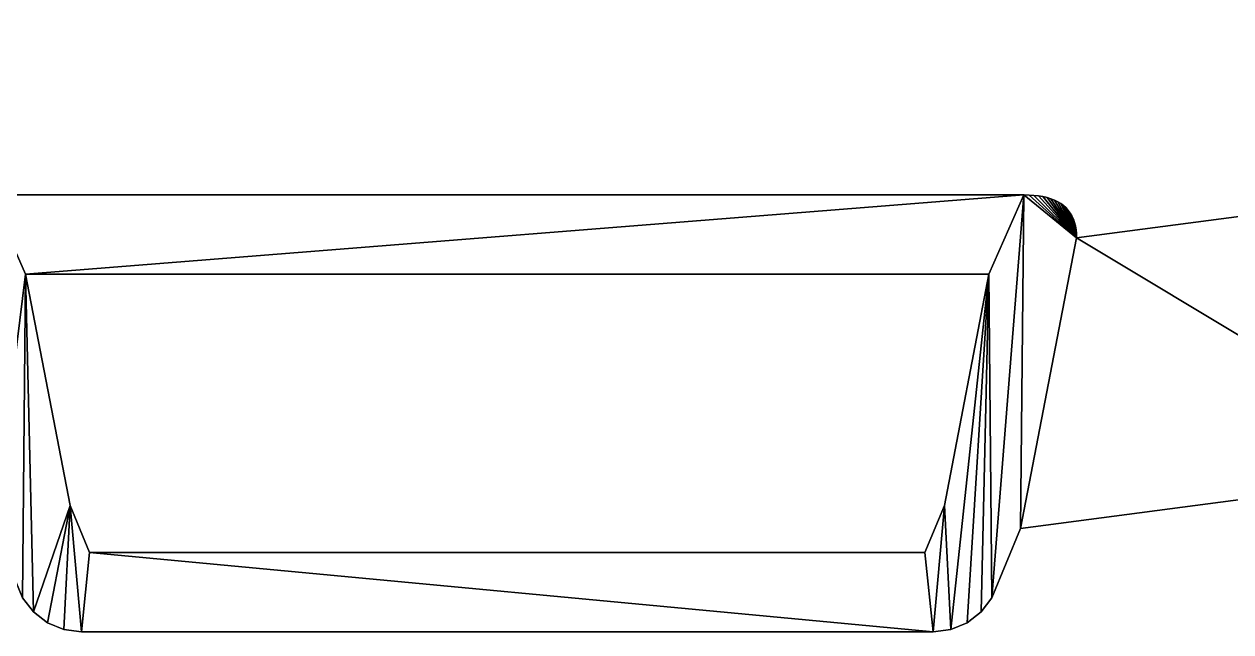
# Model space of a CAD drawing. Extents: x 0 to 417, y 0 to 203.
# Drawn here: x 302.1 to 355.5, y 56.4 to 83.2 of the extents above; entities that cross this region are included whole.
import ezdxf

# ---------------------------------------------------------------- set-up
doc = ezdxf.new("R2010")
doc.units = 0
doc.header["$LTSCALE"] = 25.4
doc.layers.get('0').update_dxf_attribs({"color": 13, "linetype": 'CONTINUOUS'})

# ---------------------------------------------------------------- blocks, each defined once
blk = doc.blocks.new('MASK_STRAP_2')
at = {"color": 0}
for p, q in [((104.34, 19.302), (104.34, 19.302, 2)), ((104.34, 19.302), (104.34, 19.302, 2)), ((104.569, 19.298), (104.569, 19.298, 2)), ((104.569, 19.298), (104.569, 19.298, 2)), ((104.786, 19.283), (104.786, 19.283, 2)), ((104.786, 19.283), (104.786, 19.283, 2)), ((104.991, 19.26), (104.991, 19.26, 2)), ((104.991, 19.26), (104.991, 19.26, 2)), ((105.185, 19.226), (105.185, 19.226, 2)), ((105.185, 19.226), (105.185, 19.226, 2)), ((105.366, 19.184), (105.366, 19.184, 2)), ((105.366, 19.184), (105.366, 19.184, 2)), ((105.536, 19.132), (105.536, 19.132, 2)), ((105.536, 19.132), (105.536, 19.132, 2)), ((105.694, 19.07), (105.694, 19.07, 2)), ((105.694, 19.07), (105.694, 19.07, 2)), ((105.839, 18.999), (105.839, 18.999, 2)), ((105.839, 18.999), (105.839, 18.999, 2)), ((105.974, 18.919), (105.974, 18.919, 2)), ((105.974, 18.919), (105.974, 18.919, 2)), ((106.096, 18.829), (106.096, 18.829, 2)), ((106.096, 18.829), (106.096, 18.829, 2)), ((106.206, 18.729), (106.206, 18.729, 2)), ((106.206, 18.729), (106.206, 18.729, 2)), ((106.305, 18.62), (106.305, 18.62, 2)), ((106.305, 18.62), (106.305, 18.62, 2)), ((106.391, 18.502), (106.391, 18.502, 2)), ((106.391, 18.502), (106.391, 18.502, 2)), ((106.466, 18.374), (106.466, 18.374, 2)), ((106.466, 18.374), (106.466, 18.374, 2)), ((106.529, 18.236), (106.529, 18.236, 2)), ((106.529, 18.236), (106.529, 18.236, 2)), ((106.58, 18.09), (106.58, 18.09, 2)), ((106.58, 18.09), (106.58, 18.09, 2)), ((106.619, 17.933), (106.619, 17.933, 2)), ((106.619, 17.933), (106.619, 17.933, 2)), ((106.646, 17.767), (106.646, 17.767, 2)), ((106.646, 17.767), (106.646, 17.767, 2)), ((106.665, 17.407, 1), (104.197, 4.566, 1)), ((106.665, 17.407, 2), (104.197, 4.566, 2)), ((106.665, 17.407, 1), (104.197, 4.566, 1)), ((106.665, 17.407, 2), (104.197, 4.566, 2)), ((106.662, 17.592), (106.662, 17.592, 2)), ((106.662, 17.592), (106.662, 17.592, 2)), ((106.665, 17.407, 1), (106.665, 17.407, 2)), ((106.665, 17.407), (106.665, 17.407, 1)), ((106.665, 17.407), (106.665, 17.407, 1)), ((106.665, 17.407, 1), (106.665, 17.407, 2)), ((60.193, 15.802, 2), (60.193, 15.802)), ((60.193, 15.802, 2), (60.193, 15.802)), ((60.193, 15.802, 2), (62.159, 5.577, 2)), ((60.193, 15.802), (62.159, 5.577)), ((60.193, 15.802), (62.159, 5.577)), ((60.193, 15.802, 2), (62.159, 5.577, 2)), ((100.827, 5.577, 2), (102.793, 15.802, 2)), ((100.827, 5.577), (102.793, 15.802)), ((100.827, 5.577), (102.793, 15.802)), ((100.827, 5.577, 2), (102.793, 15.802, 2)), ((102.793, 15.802, 2), (102.793, 15.802)), ((102.793, 15.802, 2), (102.793, 15.802)), ((62.159, 5.577, 2), (62.159, 5.577)), ((62.159, 5.577, 2), (62.159, 5.577)), ((100.827, 5.577, 2), (100.827, 5.577)), ((100.827, 5.577, 2), (100.827, 5.577)), ((104.197, 4.566), (104.197, 4.566, 1)), ((104.197, 4.566), (104.197, 4.566, 1)), ((104.197, 4.566, 1), (104.197, 4.566, 2)), ((104.197, 4.566, 1), (104.197, 4.566, 2)), ((63.019, 3.5, 2), (63.019, 3.5)), ((63.019, 3.5, 2), (63.019, 3.5)), ((99.967, 3.5, 2), (99.967, 3.5)), ((99.967, 3.5, 2), (99.967, 3.5)), ((102.927, 1.5), (102.927, 1.5, 2)), ((102.927, 1.5), (102.927, 1.5, 2)), ((60.536, 0.879), (60.536, 0.879, 2)), ((60.536, 0.879), (60.536, 0.879, 2)), ((102.45, 0.879), (102.45, 0.879, 2)), ((102.45, 0.879), (102.45, 0.879, 2)), ((61.157, 0.402), (61.157, 0.402, 2)), ((61.157, 0.402), (61.157, 0.402, 2)), ((61.881, 0.102), (61.881, 0.102, 2)), ((61.881, 0.102), (61.881, 0.102, 2)), ((62.657, 0), (62.657, 0, 2)), ((62.657, 0), (62.657, 0, 2)), ((100.329, 0), (100.329, 0, 2)), ((100.329, 0), (100.329, 0, 2)), ((101.105, 0.102), (101.105, 0.102, 2)), ((101.105, 0.102), (101.105, 0.102, 2)), ((101.829, 0.402), (101.829, 0.402, 2)), ((101.829, 0.402), (101.829, 0.402, 2))]:
    blk.add_line(p, q, dxfattribs=at)
mesh = blk.add_polyface(dxfattribs=at)
corners = [(39.208, 7.137), (40.828, 19.441), (58.789, 4.566), (56.32, 17.407), (56.324, 17.592), (56.339, 17.767), (56.367, 17.933), (56.406, 18.09), (56.457, 18.236), (56.52, 18.374), (56.594, 18.502), (56.681, 18.62), (56.779, 18.729), (56.89, 18.829), (57.012, 18.919), (57.146, 18.999), (57.292, 19.07), (57.45, 19.132), (57.62, 19.184), (57.801, 19.226), (57.995, 19.26), (58.2, 19.283), (58.417, 19.298), (58.646, 19.302), (60.193, 15.802), (104.34, 19.302), (60.059, 1.5), (60.536, 0.879), (62.159, 5.577), (61.157, 0.402), (61.881, 0.102), (62.657, 0), (63.019, 3.5), (100.329, 0), (41.019, 26.846), (41.019, 20.897), (41.803, 26.846), (41.803, 20.897), (42.559, 26.643), (42.559, 21.1), (43.237, 26.252), (43.237, 21.491), (43.791, 25.698), (43.791, 22.045), (44.183, 25.02), (44.183, 22.723), (44.385, 24.263), (44.385, 23.48), (41.046, 1.197), (41.046, 4.85), (41.438, 4.171), (41.438, 1.875), (41.641, 3.415), (41.641, 2.632)]
mesh.append_faces([[corners[k] for k in face] for face in [(45, 46, 47), (51, 52, 53)]], dxfattribs={"vtx0": -1, "color": 0})
mesh.append_faces([[corners[k] for k in face] for face in [(0, 1, 2), (2, 24, 26), (27, 28, 29), (29, 28, 30), (30, 28, 31), (31, 32, 33), (1, 34, 35), (35, 36, 37), (37, 38, 39), (39, 40, 41), (41, 42, 43), (43, 44, 45), (48, 50, 51)]], dxfattribs={"vtx0": -1, "vtx1": -1, "color": 0})
mesh.append_faces([[corners[k] for k in face] for face in [(2, 23, 24)]], dxfattribs={"vtx0": -1, "vtx1": -1, "vtx2": -1, "color": 0})
mesh.append_faces([[corners[k] for k in face] for face in [(2, 1, 3), (2, 3, 4), (2, 4, 5), (2, 5, 6), (2, 6, 7), (2, 7, 8), (2, 8, 9), (2, 9, 10), (2, 10, 11), (2, 11, 12), (2, 12, 13), (2, 13, 14), (2, 14, 15), (2, 15, 16), (2, 16, 17), (2, 17, 18), (2, 18, 19), (2, 19, 20), (2, 20, 21), (2, 21, 22), (2, 22, 23), (24, 23, 25), (24, 27, 26), (27, 24, 28), (31, 28, 32), (35, 34, 36), (37, 36, 38), (39, 38, 40), (41, 40, 42), (43, 42, 44), (45, 44, 46), (48, 49, 50), (51, 50, 52)]], dxfattribs={"vtx0": -1, "vtx2": -1, "color": 0})
mesh = blk.add_polyface(dxfattribs=at)
corners = [(118.6, 24.263), (118.803, 22.723), (118.6, 23.48), (118.803, 25.02), (119.194, 22.045), (119.194, 25.698), (119.748, 21.491), (119.748, 26.252), (120.426, 21.1), (120.426, 26.643), (121.183, 20.897), (121.183, 26.846), (121.966, 20.897), (121.966, 26.846), (122.158, 19.441), (60.193, 15.802), (104.34, 19.302), (102.793, 15.802), (102.927, 1.5), (104.197, 4.566), (106.665, 17.407), (123.778, 7.137), (104.569, 19.298), (104.786, 19.283), (104.991, 19.26), (105.185, 19.226), (105.366, 19.184), (105.536, 19.132), (105.694, 19.07), (105.839, 18.999), (105.974, 18.919), (106.096, 18.829), (106.206, 18.729), (106.305, 18.62), (106.391, 18.502), (106.466, 18.374), (106.529, 18.236), (106.58, 18.09), (106.619, 17.933), (106.646, 17.767), (106.662, 17.592), (100.329, 0), (63.019, 3.5), (99.967, 3.5), (100.827, 5.577), (101.105, 0.102), (101.829, 0.402), (102.45, 0.879), (121.548, 4.171), (121.345, 2.632), (121.345, 3.415), (121.548, 1.875), (121.939, 1.197), (121.939, 4.85)]
mesh.append_faces([[corners[k] for k in face] for face in [(0, 1, 2), (20, 39, 40), (48, 49, 50)]], dxfattribs={"vtx0": -1, "color": 0})
mesh.append_faces([[corners[k] for k in face] for face in [(1, 3, 4), (4, 5, 6), (6, 7, 8), (8, 9, 10), (10, 11, 12), (12, 13, 14), (15, 16, 17), (18, 16, 19), (19, 20, 21), (41, 44, 45), (45, 17, 46), (46, 17, 47), (47, 17, 18), (49, 48, 51), (51, 48, 52)]], dxfattribs={"vtx0": -1, "vtx1": -1, "color": 0})
mesh.append_faces([[corners[k] for k in face] for face in [(17, 16, 18), (19, 16, 20)]], dxfattribs={"vtx0": -1, "vtx1": -1, "vtx2": -1, "color": 0})
mesh.append_faces([[corners[k] for k in face] for face in [(1, 0, 3), (4, 3, 5), (6, 5, 7), (8, 7, 9), (10, 9, 11), (12, 11, 13), (20, 16, 22), (20, 22, 23), (20, 23, 24), (20, 24, 25), (20, 25, 26), (20, 26, 27), (20, 27, 28), (20, 28, 29), (20, 29, 30), (20, 30, 31), (20, 31, 32), (20, 32, 33), (20, 33, 34), (20, 34, 35), (20, 35, 36), (20, 36, 37), (20, 37, 38), (20, 38, 39), (21, 20, 14), (41, 42, 43), (41, 43, 44), (45, 44, 17), (52, 48, 53)]], dxfattribs={"vtx0": -1, "vtx2": -1, "color": 0})
mesh = blk.add_polyface(dxfattribs=at)
corners = [(60.536, 0.879, 2), (60.193, 15.802, 2), (60.059, 1.5, 2), (62.159, 5.577, 2), (61.157, 0.402, 2), (61.881, 0.102, 2), (62.657, 0, 2), (63.019, 3.5, 2), (100.329, 0, 2), (99.967, 3.5, 2), (100.827, 5.577, 2), (101.105, 0.102, 2), (102.793, 15.802, 2), (101.829, 0.402, 2), (102.45, 0.879, 2), (102.927, 1.5, 2), (58.789, 4.566, 2), (56.324, 17.592, 2), (56.32, 17.407, 2), (56.339, 17.767, 2), (56.367, 17.933, 2), (56.406, 18.09, 2), (56.457, 18.236, 2), (56.52, 18.374, 2), (56.594, 18.502, 2), (56.681, 18.62, 2), (56.779, 18.729, 2), (56.89, 18.829, 2), (57.012, 18.919, 2), (57.146, 18.999, 2), (57.292, 19.07, 2), (57.45, 19.132, 2), (57.62, 19.184, 2), (57.801, 19.226, 2), (57.995, 19.26, 2), (58.2, 19.283, 2), (58.417, 19.298, 2), (58.646, 19.302, 2), (104.34, 19.302, 2), (104.197, 4.566, 2), (106.665, 17.407, 2), (104.569, 19.298, 2), (104.786, 19.283, 2), (104.991, 19.26, 2), (105.185, 19.226, 2), (105.366, 19.184, 2), (105.536, 19.132, 2), (105.694, 19.07, 2), (105.839, 18.999, 2), (105.974, 18.919, 2), (106.096, 18.829, 2), (106.206, 18.729, 2), (106.305, 18.62, 2), (106.391, 18.502, 2), (106.466, 18.374, 2), (106.529, 18.236, 2), (106.58, 18.09, 2), (106.619, 17.933, 2), (106.646, 17.767, 2), (106.662, 17.592, 2)]
mesh.append_faces([[corners[k] for k in face] for face in [(16, 17, 18), (58, 40, 59)]], dxfattribs={"vtx0": -1, "color": 0})
mesh.append_faces([[corners[k] for k in face] for face in [(0, 1, 2), (1, 0, 3), (3, 6, 7), (7, 8, 9), (9, 8, 10), (10, 11, 12), (17, 16, 19), (19, 16, 20), (20, 16, 21), (21, 16, 22), (22, 16, 23), (23, 16, 24), (24, 16, 25), (25, 16, 26), (26, 16, 27), (27, 16, 28), (28, 16, 29), (29, 16, 30), (30, 16, 31), (31, 16, 32), (32, 16, 33), (33, 16, 34), (34, 16, 35), (35, 16, 36), (36, 16, 37), (37, 1, 38), (38, 40, 41), (41, 40, 42), (42, 40, 43), (43, 40, 44), (44, 40, 45), (45, 40, 46), (46, 40, 47), (47, 40, 48), (48, 40, 49), (49, 40, 50), (50, 40, 51), (51, 40, 52), (52, 40, 53), (53, 40, 54), (54, 40, 55), (55, 40, 56), (56, 40, 57), (57, 40, 58)]], dxfattribs={"vtx0": -1, "vtx1": -1, "color": 0})
mesh.append_faces([[corners[k] for k in face] for face in [(37, 16, 1), (38, 12, 15)]], dxfattribs={"vtx0": -1, "vtx1": -1, "vtx2": -1, "color": 0})
mesh.append_faces([[corners[k] for k in face] for face in [(3, 0, 4), (3, 4, 5), (3, 5, 6), (7, 6, 8), (10, 8, 11), (12, 11, 13), (12, 13, 14), (12, 14, 15), (1, 16, 2), (38, 1, 12), (38, 15, 39), (38, 39, 40)]], dxfattribs={"vtx0": -1, "vtx2": -1, "color": 0})
mesh = blk.add_polyface(dxfattribs=at)
corners = [(58.646, 19.302, 2), (104.34, 19.302), (58.646, 19.302), (104.34, 19.302, 2)]
mesh.append_faces([[corners[k] for k in face] for face in [(0, 1, 2), (1, 0, 3)]], dxfattribs={"vtx0": -1, "color": 0})
mesh = blk.add_polyface(dxfattribs=at)
corners = [(123.778, 7.137, 1), (106.665, 17.407, 1), (104.197, 4.566, 1), (122.158, 19.441, 1)]
mesh.append_faces([[corners[k] for k in face] for face in [(0, 1, 2), (1, 0, 3)]], dxfattribs={"vtx0": -1, "color": 0})
mesh = blk.add_polyface(dxfattribs=at)
corners = [(104.34, 19.302, 2), (104.569, 19.298), (104.34, 19.302), (104.569, 19.298, 2)]
mesh.append_faces([[corners[k] for k in face] for face in [(0, 1, 2), (1, 0, 3)]], dxfattribs={"vtx0": -1, "color": 0})
mesh = blk.add_polyface(dxfattribs=at)
corners = [(104.569, 19.298, 2), (104.786, 19.283), (104.569, 19.298), (104.786, 19.283, 2)]
mesh.append_faces([[corners[k] for k in face] for face in [(0, 1, 2), (1, 0, 3)]], dxfattribs={"vtx0": -1, "color": 0})
mesh = blk.add_polyface(dxfattribs=at)
corners = [(104.786, 19.283, 2), (104.991, 19.26), (104.786, 19.283), (104.991, 19.26, 2)]
mesh.append_faces([[corners[k] for k in face] for face in [(0, 1, 2), (1, 0, 3)]], dxfattribs={"vtx0": -1, "color": 0})
mesh = blk.add_polyface(dxfattribs=at)
corners = [(104.991, 19.26, 2), (105.185, 19.226), (104.991, 19.26), (105.185, 19.226, 2)]
mesh.append_faces([[corners[k] for k in face] for face in [(0, 1, 2), (1, 0, 3)]], dxfattribs={"vtx0": -1, "color": 0})
mesh = blk.add_polyface(dxfattribs=at)
corners = [(105.185, 19.226, 2), (105.366, 19.184), (105.185, 19.226), (105.366, 19.184, 2)]
mesh.append_faces([[corners[k] for k in face] for face in [(0, 1, 2), (1, 0, 3)]], dxfattribs={"vtx0": -1, "color": 0})
mesh = blk.add_polyface(dxfattribs=at)
corners = [(106.665, 17.407, 1), (122.158, 19.441), (106.665, 17.407), (122.158, 19.441, 1)]
mesh.append_faces([[corners[k] for k in face] for face in [(0, 1, 2), (1, 0, 3)]], dxfattribs={"vtx0": -1, "color": 0})
mesh = blk.add_polyface(dxfattribs=at)
corners = [(105.366, 19.184, 2), (105.536, 19.132), (105.366, 19.184), (105.536, 19.132, 2)]
mesh.append_faces([[corners[k] for k in face] for face in [(0, 1, 2), (1, 0, 3)]], dxfattribs={"vtx0": -1, "color": 0})
mesh = blk.add_polyface(dxfattribs=at)
corners = [(105.536, 19.132, 2), (105.694, 19.07), (105.536, 19.132), (105.694, 19.07, 2)]
mesh.append_faces([[corners[k] for k in face] for face in [(0, 1, 2), (1, 0, 3)]], dxfattribs={"vtx0": -1, "color": 0})
mesh = blk.add_polyface(dxfattribs=at)
corners = [(105.694, 19.07, 2), (105.839, 18.999), (105.694, 19.07), (105.839, 18.999, 2)]
mesh.append_faces([[corners[k] for k in face] for face in [(0, 1, 2), (1, 0, 3)]], dxfattribs={"vtx0": -1, "color": 0})
mesh = blk.add_polyface(dxfattribs=at)
corners = [(105.839, 18.999, 2), (105.974, 18.919), (105.839, 18.999), (105.974, 18.919, 2)]
mesh.append_faces([[corners[k] for k in face] for face in [(0, 1, 2), (1, 0, 3)]], dxfattribs={"vtx0": -1, "color": 0})
mesh = blk.add_polyface(dxfattribs=at)
corners = [(105.974, 18.919, 2), (106.096, 18.829), (105.974, 18.919), (106.096, 18.829, 2)]
mesh.append_faces([[corners[k] for k in face] for face in [(0, 1, 2), (1, 0, 3)]], dxfattribs={"vtx0": -1, "color": 0})
mesh = blk.add_polyface(dxfattribs=at)
corners = [(106.096, 18.829, 2), (106.206, 18.729), (106.096, 18.829), (106.206, 18.729, 2)]
mesh.append_faces([[corners[k] for k in face] for face in [(0, 1, 2), (1, 0, 3)]], dxfattribs={"vtx0": -1, "color": 0})
mesh = blk.add_polyface(dxfattribs=at)
corners = [(106.206, 18.729), (106.305, 18.62, 2), (106.305, 18.62), (106.206, 18.729, 2)]
mesh.append_faces([[corners[k] for k in face] for face in [(0, 1, 2), (1, 0, 3)]], dxfattribs={"vtx0": -1, "color": 0})
mesh = blk.add_polyface(dxfattribs=at)
corners = [(106.305, 18.62), (106.391, 18.502, 2), (106.391, 18.502), (106.305, 18.62, 2)]
mesh.append_faces([[corners[k] for k in face] for face in [(0, 1, 2), (1, 0, 3)]], dxfattribs={"vtx0": -1, "color": 0})
mesh = blk.add_polyface(dxfattribs=at)
corners = [(106.391, 18.502), (106.466, 18.374, 2), (106.466, 18.374), (106.391, 18.502, 2)]
mesh.append_faces([[corners[k] for k in face] for face in [(0, 1, 2), (1, 0, 3)]], dxfattribs={"vtx0": -1, "color": 0})
mesh = blk.add_polyface(dxfattribs=at)
corners = [(106.466, 18.374), (106.529, 18.236, 2), (106.529, 18.236), (106.466, 18.374, 2)]
mesh.append_faces([[corners[k] for k in face] for face in [(0, 1, 2), (1, 0, 3)]], dxfattribs={"vtx0": -1, "color": 0})
mesh = blk.add_polyface(dxfattribs=at)
corners = [(106.529, 18.236), (106.58, 18.09, 2), (106.58, 18.09), (106.529, 18.236, 2)]
mesh.append_faces([[corners[k] for k in face] for face in [(0, 1, 2), (1, 0, 3)]], dxfattribs={"vtx0": -1, "color": 0})
mesh = blk.add_polyface(dxfattribs=at)
corners = [(106.58, 18.09), (106.619, 17.933, 2), (106.619, 17.933), (106.58, 18.09, 2)]
mesh.append_faces([[corners[k] for k in face] for face in [(0, 1, 2), (1, 0, 3)]], dxfattribs={"vtx0": -1, "color": 0})
mesh = blk.add_polyface(dxfattribs=at)
corners = [(106.619, 17.933), (106.646, 17.767, 2), (106.646, 17.767), (106.619, 17.933, 2)]
mesh.append_faces([[corners[k] for k in face] for face in [(0, 1, 2), (1, 0, 3)]], dxfattribs={"vtx0": -1, "color": 0})
mesh = blk.add_polyface(dxfattribs=at)
corners = [(106.646, 17.767), (106.662, 17.592, 2), (106.662, 17.592), (106.646, 17.767, 2)]
mesh.append_faces([[corners[k] for k in face] for face in [(0, 1, 2), (1, 0, 3)]], dxfattribs={"vtx0": -1, "color": 0})
mesh = blk.add_polyface(dxfattribs=at)
corners = [(106.665, 17.407, 1), (104.197, 4.566, 2), (104.197, 4.566, 1), (106.665, 17.407, 2)]
mesh.append_faces([[corners[k] for k in face] for face in [(0, 1, 2), (1, 0, 3)]], dxfattribs={"vtx0": -1, "color": 0})
mesh = blk.add_polyface(dxfattribs=at)
corners = [(106.662, 17.592), (106.665, 17.407, 1), (106.665, 17.407), (106.665, 17.407, 2), (106.662, 17.592, 2)]
mesh.append_faces([[corners[k] for k in face] for face in [(0, 1, 2), (3, 0, 4)]], dxfattribs={"vtx0": -1, "color": 0})
mesh.append_faces([[corners[k] for k in face] for face in [(1, 0, 3)]], dxfattribs={"vtx0": -1, "vtx1": -1, "color": 0})
mesh = blk.add_polyface(dxfattribs=at)
corners = [(102.793, 15.802, 2), (60.193, 15.802), (102.793, 15.802), (60.193, 15.802, 2)]
mesh.append_faces([[corners[k] for k in face] for face in [(0, 1, 2), (1, 0, 3)]], dxfattribs={"vtx0": -1, "color": 0})
mesh = blk.add_polyface(dxfattribs=at)
corners = [(60.193, 15.802), (62.159, 5.577, 2), (62.159, 5.577), (60.193, 15.802, 2)]
mesh.append_faces([[corners[k] for k in face] for face in [(0, 1, 2), (1, 0, 3)]], dxfattribs={"vtx0": -1, "color": 0})
mesh = blk.add_polyface(dxfattribs=at)
corners = [(102.793, 15.802, 2), (100.827, 5.577), (100.827, 5.577, 2), (102.793, 15.802)]
mesh.append_faces([[corners[k] for k in face] for face in [(0, 1, 2), (1, 0, 3)]], dxfattribs={"vtx0": -1, "color": 0})
mesh = blk.add_polyface(dxfattribs=at)
corners = [(123.778, 7.137, 1), (104.197, 4.566), (123.778, 7.137), (104.197, 4.566, 1)]
mesh.append_faces([[corners[k] for k in face] for face in [(0, 1, 2), (1, 0, 3)]], dxfattribs={"vtx0": -1, "color": 0})
mesh = blk.add_polyface(dxfattribs=at)
corners = [(62.159, 5.577), (63.019, 3.5, 2), (63.019, 3.5), (62.159, 5.577, 2)]
mesh.append_faces([[corners[k] for k in face] for face in [(0, 1, 2), (1, 0, 3)]], dxfattribs={"vtx0": -1, "color": 0})
mesh = blk.add_polyface(dxfattribs=at)
corners = [(100.827, 5.577, 2), (99.967, 3.5), (99.967, 3.5, 2), (100.827, 5.577)]
mesh.append_faces([[corners[k] for k in face] for face in [(0, 1, 2), (1, 0, 3)]], dxfattribs={"vtx0": -1, "color": 0})
mesh = blk.add_polyface(dxfattribs=at)
corners = [(104.197, 4.566), (102.927, 1.5, 2), (102.927, 1.5), (104.197, 4.566, 2), (104.197, 4.566, 1)]
mesh.append_faces([[corners[k] for k in face] for face in [(0, 1, 2), (3, 0, 4)]], dxfattribs={"vtx0": -1, "color": 0})
mesh.append_faces([[corners[k] for k in face] for face in [(1, 0, 3)]], dxfattribs={"vtx0": -1, "vtx1": -1, "color": 0})
mesh = blk.add_polyface(dxfattribs=at)
corners = [(63.019, 3.5, 2), (99.967, 3.5), (63.019, 3.5), (99.967, 3.5, 2)]
mesh.append_faces([[corners[k] for k in face] for face in [(0, 1, 2), (1, 0, 3)]], dxfattribs={"vtx0": -1, "color": 0})
mesh = blk.add_polyface(dxfattribs=at)
corners = [(60.059, 1.5, 2), (60.536, 0.879), (60.536, 0.879, 2), (60.059, 1.5)]
mesh.append_faces([[corners[k] for k in face] for face in [(0, 1, 2), (1, 0, 3)]], dxfattribs={"vtx0": -1, "color": 0})
mesh = blk.add_polyface(dxfattribs=at)
corners = [(102.927, 1.5), (102.45, 0.879, 2), (102.45, 0.879), (102.927, 1.5, 2)]
mesh.append_faces([[corners[k] for k in face] for face in [(0, 1, 2), (1, 0, 3)]], dxfattribs={"vtx0": -1, "color": 0})
mesh = blk.add_polyface(dxfattribs=at)
corners = [(61.157, 0.402, 2), (60.536, 0.879), (61.157, 0.402), (60.536, 0.879, 2)]
mesh.append_faces([[corners[k] for k in face] for face in [(0, 1, 2), (1, 0, 3)]], dxfattribs={"vtx0": -1, "color": 0})
mesh = blk.add_polyface(dxfattribs=at)
corners = [(102.45, 0.879, 2), (101.829, 0.402), (102.45, 0.879), (101.829, 0.402, 2)]
mesh.append_faces([[corners[k] for k in face] for face in [(0, 1, 2), (1, 0, 3)]], dxfattribs={"vtx0": -1, "color": 0})
mesh = blk.add_polyface(dxfattribs=at)
corners = [(61.881, 0.102, 2), (61.157, 0.402), (61.881, 0.102), (61.157, 0.402, 2)]
mesh.append_faces([[corners[k] for k in face] for face in [(0, 1, 2), (1, 0, 3)]], dxfattribs={"vtx0": -1, "color": 0})
mesh = blk.add_polyface(dxfattribs=at)
corners = [(62.657, 0, 2), (61.881, 0.102), (62.657, 0), (61.881, 0.102, 2)]
mesh.append_faces([[corners[k] for k in face] for face in [(0, 1, 2), (1, 0, 3)]], dxfattribs={"vtx0": -1, "color": 0})
mesh = blk.add_polyface(dxfattribs=at)
corners = [(100.329, 0, 2), (62.657, 0), (100.329, 0), (62.657, 0, 2)]
mesh.append_faces([[corners[k] for k in face] for face in [(0, 1, 2), (1, 0, 3)]], dxfattribs={"vtx0": -1, "color": 0})
mesh = blk.add_polyface(dxfattribs=at)
corners = [(101.105, 0.102, 2), (100.329, 0), (101.105, 0.102), (100.329, 0, 2)]
mesh.append_faces([[corners[k] for k in face] for face in [(0, 1, 2), (1, 0, 3)]], dxfattribs={"vtx0": -1, "color": 0})
mesh = blk.add_polyface(dxfattribs=at)
corners = [(101.829, 0.402, 2), (101.105, 0.102), (101.829, 0.402), (101.105, 0.102, 2)]
mesh.append_faces([[corners[k] for k in face] for face in [(0, 1, 2), (1, 0, 3)]], dxfattribs={"vtx0": -1, "color": 0})

msp = doc.modelspace()

# ---------------------------------------------------------------- block references
at = {"color": 0}
msp.add_blockref('MASK_STRAP_2', (241.983, 56.382), dxfattribs=at)

doc.saveas('drawing.dxf')
